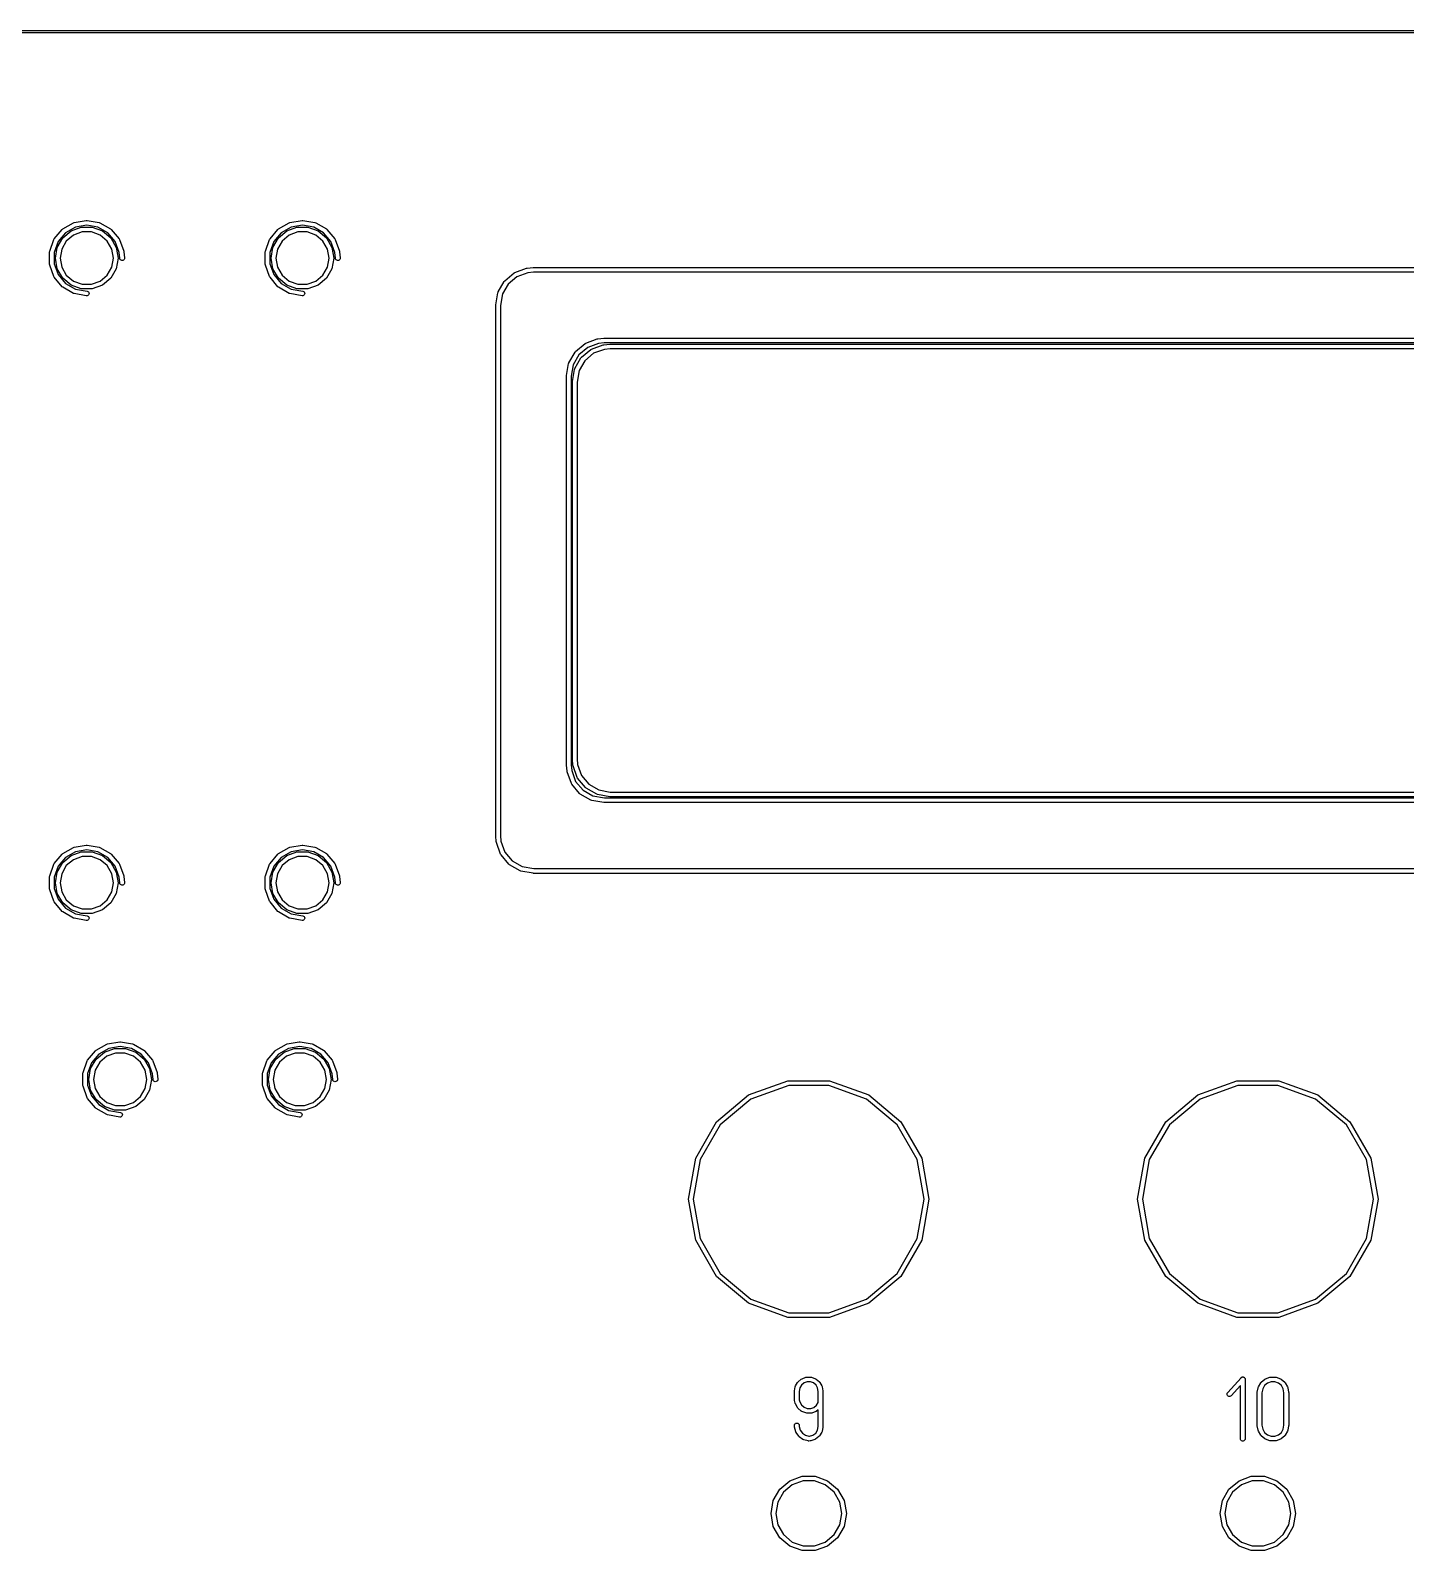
# Model space of a CAD drawing. Extents: x 10 to 493, y -203 to -71.
# Drawn here: x 269.2 to 327.6, y -135.6 to -71.1 of the extents above; entities that cross this region are included whole.
import ezdxf

# ---------------------------------------------------------------- set-up
doc = ezdxf.new("R2010")
doc.units = 0
doc.header["$MEASUREMENT"] = 0
doc.layers.add('BLACK', color=7, linetype='CONTINUOUS')

msp = doc.modelspace()

# ---------------------------------------------------------------- linework, layer by layer
at = {"layer": 'Black'}
for p, q in [((251.46, -71.07), (492.76, -71.07)), ((464.135, -71.17), (251.46, -71.17)), ((270.621, -79.4943), (271.072, -79.2339)), ((271.072, -79.2339), (271.105, -79.222)), ((271.072, -79.2339), (271.072, -79.2339)), ((271.105, -79.222), (271.618, -79.1315)), ((271.618, -79.1315), (271.652, -79.1315)), ((271.652, -79.1315), (272.165, -79.222)), ((272.165, -79.222), (272.198, -79.2339)), ((272.198, -79.2339), (272.649, -79.4943)), ((279.771, -79.4943), (280.222, -79.2339)), ((280.222, -79.2339), (280.255, -79.222)), ((280.222, -79.2339), (280.222, -79.2339)), ((280.255, -79.222), (280.768, -79.1315)), ((280.768, -79.1315), (280.802, -79.1315)), ((280.802, -79.1315), (281.315, -79.222)), ((281.315, -79.222), (281.348, -79.2339)), ((281.348, -79.2339), (281.799, -79.4943)), ((270.064, -80.4353), (270.242, -79.9458)), ((270.242, -79.9458), (270.259, -79.9157)), ((270.259, -79.9157), (270.594, -79.5167)), ((270.386, -80.2755), (270.617, -79.8757)), ((270.736, -79.6587), (270.424, -80.0308)), ((270.594, -79.5167), (270.621, -79.4943)), ((270.617, -79.8757), (270.971, -79.5791)), ((271.157, -79.4159), (270.736, -79.6587)), ((271.07, -79.7523), (270.77, -80.0043)), ((270.971, -79.5791), (271.404, -79.4212)), ((271.439, -79.6182), (271.07, -79.7523)), ((271.635, -79.3315), (271.157, -79.4159)), ((271.404, -79.4212), (271.866, -79.4212)), ((271.831, -79.6182), (271.439, -79.6182)), ((272.113, -79.4159), (271.635, -79.3315)), ((272.2, -79.7523), (271.831, -79.6182)), ((271.866, -79.4212), (272.299, -79.5791)), ((272.534, -79.6587), (272.113, -79.4159)), ((272.5, -80.0043), (272.2, -79.7523)), ((272.299, -79.5791), (272.653, -79.8757)), ((272.846, -80.0308), (272.534, -79.6587)), ((272.649, -79.4943), (272.676, -79.5167)), ((272.653, -79.8757), (272.884, -80.2755)), ((272.676, -79.5167), (273.011, -79.9157)), ((273.011, -79.9157), (273.028, -79.9458)), ((273.028, -79.9458), (273.206, -80.4353)), ((279.214, -80.4353), (279.392, -79.9458)), ((279.392, -79.9458), (279.409, -79.9157)), ((279.409, -79.9157), (279.744, -79.5167)), ((279.536, -80.2755), (279.767, -79.8757)), ((279.886, -79.6587), (279.574, -80.0308)), ((279.744, -79.5167), (279.771, -79.4943)), ((279.767, -79.8757), (280.12, -79.5791)), ((280.307, -79.4159), (279.886, -79.6587)), ((280.221, -79.7523), (279.92, -80.0043)), ((280.12, -79.5791), (280.554, -79.4212)), ((280.589, -79.6182), (280.221, -79.7523)), ((280.785, -79.3315), (280.307, -79.4159)), ((280.554, -79.4212), (281.016, -79.4212)), ((280.981, -79.6182), (280.589, -79.6182)), ((281.263, -79.4159), (280.785, -79.3315)), ((281.349, -79.7523), (280.981, -79.6182)), ((281.016, -79.4212), (281.45, -79.5791)), ((281.684, -79.6587), (281.263, -79.4159)), ((281.65, -80.0043), (281.349, -79.7523)), ((281.45, -79.5791), (281.803, -79.8757)), ((281.996, -80.0308), (281.684, -79.6587)), ((281.799, -79.4943), (281.826, -79.5167)), ((281.803, -79.8757), (282.034, -80.2755)), ((281.826, -79.5167), (282.161, -79.9157)), ((282.161, -79.9157), (282.178, -79.9458)), ((282.178, -79.9458), (282.356, -80.4353)), ((270.058, -80.4695), (270.064, -80.4353)), ((270.058, -80.9905), (270.058, -80.4695)), ((270.424, -80.0308), (270.258, -80.4872)), ((270.258, -80.4872), (270.258, -80.9728)), ((270.306, -80.73), (270.386, -80.2755)), ((270.574, -80.3439), (270.506, -80.73)), ((270.77, -80.0043), (270.574, -80.3439)), ((272.696, -80.3439), (272.5, -80.0043)), ((272.764, -80.73), (272.696, -80.3439)), ((273.014, -80.4914), (272.846, -80.0308)), ((272.884, -80.2755), (272.964, -80.73)), ((273.035, -80.7387), (273.014, -80.4914)), ((273.206, -80.4353), (273.208, -80.4482)), ((273.208, -80.4482), (273.212, -80.4608)), ((273.212, -80.4608), (273.235, -80.7213)), ((279.208, -80.4695), (279.214, -80.4353)), ((279.208, -80.9905), (279.208, -80.4695)), ((279.574, -80.0308), (279.408, -80.4872)), ((279.408, -80.4872), (279.408, -80.9728)), ((279.456, -80.73), (279.536, -80.2755)), ((279.724, -80.3439), (279.656, -80.73)), ((279.92, -80.0043), (279.724, -80.3439)), ((281.846, -80.3439), (281.65, -80.0043)), ((281.914, -80.73), (281.846, -80.3439)), ((282.164, -80.4914), (281.996, -80.0308)), ((282.034, -80.2755), (282.114, -80.73)), ((282.185, -80.7387), (282.164, -80.4914)), ((282.356, -80.4353), (282.358, -80.4482)), ((282.358, -80.4482), (282.362, -80.4608)), ((282.362, -80.4608), (282.385, -80.7213)), ((270.064, -81.0247), (270.058, -80.9905)), ((270.242, -81.5142), (270.064, -81.0247)), ((270.258, -80.9728), (270.424, -81.4292)), ((270.386, -81.1845), (270.306, -80.73)), ((270.617, -81.5843), (270.386, -81.1845)), ((270.506, -80.73), (270.574, -81.1161)), ((270.574, -81.1161), (270.77, -81.4557)), ((272.5, -81.4557), (272.696, -81.1161)), ((272.884, -81.1845), (272.653, -81.5843)), ((272.696, -81.1161), (272.764, -80.73)), ((272.964, -80.73), (272.884, -81.1845)), ((273.044, -80.7723), (273.035, -80.7387)), ((273.064, -80.8007), (273.044, -80.7723)), ((273.093, -80.8206), (273.064, -80.8007)), ((273.126, -80.8296), (273.093, -80.8206)), ((273.161, -80.8266), (273.126, -80.8296)), ((273.192, -80.8119), (273.161, -80.8266)), ((273.217, -80.7874), (273.192, -80.8119)), ((273.232, -80.7559), (273.217, -80.7874)), ((273.235, -80.7213), (273.232, -80.7559)), ((279.214, -81.0247), (279.208, -80.9905)), ((279.392, -81.5142), (279.214, -81.0247)), ((279.408, -80.9728), (279.574, -81.4292)), ((279.536, -81.1845), (279.456, -80.73)), ((279.767, -81.5843), (279.536, -81.1845)), ((279.656, -80.73), (279.724, -81.1161)), ((279.724, -81.1161), (279.92, -81.4557)), ((281.65, -81.4557), (281.846, -81.1161)), ((282.034, -81.1845), (281.803, -81.5843)), ((281.846, -81.1161), (281.914, -80.73)), ((282.114, -80.73), (282.034, -81.1845)), ((282.194, -80.7723), (282.185, -80.7387)), ((282.214, -80.8007), (282.194, -80.7723)), ((282.243, -80.8206), (282.214, -80.8007)), ((282.276, -80.8296), (282.243, -80.8206)), ((282.311, -80.8266), (282.276, -80.8296)), ((282.342, -80.8119), (282.311, -80.8266)), ((282.367, -80.7874), (282.342, -80.8119)), ((282.382, -80.7559), (282.367, -80.7874)), ((282.385, -80.7213), (282.382, -80.7559)), ((289.8, -81.337), (290.289, -81.1588)), ((290.289, -81.1588), (290.302, -81.1565)), ((290.302, -81.1565), (290.315, -81.1532)), ((290.315, -81.1532), (290.575, -81.1304)), ((290.575, -81.1304), (290.58, -81.1308)), ((290.58, -81.1308), (290.584, -81.13)), ((290.584, -81.13), (370.784, -81.13)), ((270.259, -81.5443), (270.242, -81.5142)), ((270.594, -81.9433), (270.259, -81.5443)), ((270.424, -81.4292), (270.736, -81.8013)), ((270.971, -81.8809), (270.617, -81.5843)), ((270.736, -81.8013), (271.157, -82.0441)), ((270.77, -81.4557), (271.07, -81.7077)), ((271.404, -82.0388), (270.971, -81.8809)), ((271.07, -81.7077), (271.439, -81.8418)), ((271.439, -81.8418), (271.831, -81.8418)), ((271.831, -81.8418), (272.2, -81.7077)), ((272.299, -81.8809), (271.866, -82.0388)), ((272.2, -81.7077), (272.5, -81.4557)), ((272.653, -81.5843), (272.299, -81.8809)), ((279.409, -81.5443), (279.392, -81.5142)), ((279.744, -81.9433), (279.409, -81.5443)), ((279.574, -81.4292), (279.886, -81.8013)), ((280.12, -81.8809), (279.767, -81.5843)), ((279.886, -81.8013), (280.307, -82.0441)), ((279.92, -81.4557), (280.221, -81.7077)), ((280.554, -82.0388), (280.12, -81.8809)), ((280.221, -81.7077), (280.589, -81.8418)), ((280.589, -81.8418), (280.981, -81.8418)), ((280.981, -81.8418), (281.349, -81.7077)), ((281.45, -81.8809), (281.016, -82.0388)), ((281.349, -81.7077), (281.65, -81.4557)), ((281.803, -81.5843), (281.45, -81.8809)), ((289.088, -82.167), (289.348, -81.7158)), ((289.513, -81.8311), (289.27, -82.2517)), ((289.348, -81.7158), (289.371, -81.6892)), ((289.371, -81.6892), (289.77, -81.3544)), ((289.885, -81.5189), (289.513, -81.8311)), ((289.77, -81.3544), (289.8, -81.337)), ((290.345, -81.3513), (289.885, -81.5189)), ((290.588, -81.33), (290.345, -81.3513)), ((370.784, -81.33), (290.588, -81.33)), ((270.621, -81.9657), (270.594, -81.9433)), ((271.072, -82.2261), (270.621, -81.9657)), ((271.105, -82.238), (271.072, -82.2261)), ((271.618, -82.3285), (271.105, -82.238)), ((271.157, -82.0441), (271.652, -82.1315)), ((271.866, -82.0388), (271.404, -82.0388)), ((271.652, -82.3285), (271.618, -82.3285)), ((271.652, -82.1315), (271.685, -82.1434)), ((271.685, -82.3166), (271.652, -82.3285)), ((271.685, -82.1434), (271.712, -82.1657)), ((271.712, -82.2943), (271.685, -82.3166)), ((271.712, -82.1657), (271.729, -82.1958)), ((271.729, -82.2642), (271.712, -82.2943)), ((271.729, -82.1958), (271.735, -82.23)), ((271.735, -82.23), (271.729, -82.2642)), ((279.771, -81.9657), (279.744, -81.9433)), ((280.222, -82.2261), (279.771, -81.9657)), ((280.255, -82.238), (280.222, -82.2261)), ((280.768, -82.3285), (280.255, -82.238)), ((280.307, -82.0441), (280.802, -82.1315)), ((281.016, -82.0388), (280.554, -82.0388)), ((280.802, -82.3285), (280.768, -82.3285)), ((280.802, -82.1315), (280.835, -82.1434)), ((280.835, -82.3166), (280.802, -82.3285)), ((280.835, -82.1434), (280.862, -82.1657)), ((280.862, -82.2943), (280.835, -82.3166)), ((280.862, -82.1657), (280.879, -82.1958)), ((280.879, -82.2642), (280.862, -82.2943)), ((280.879, -82.1958), (280.885, -82.23)), ((280.885, -82.23), (280.879, -82.2642)), ((288.986, -82.7126), (289.076, -82.1996)), ((289.076, -82.1996), (289.085, -82.1737)), ((289.085, -82.1737), (289.088, -82.167)), ((289.27, -82.2517), (289.184, -82.7387)), ((288.984, -82.73), (288.986, -82.7214)), ((288.984, -105.23), (288.984, -82.73)), ((288.986, -82.7214), (288.986, -82.7126)), ((289.184, -82.7387), (289.184, -105.226)), ((292.371, -84.6892), (292.77, -84.3544)), ((292.77, -84.3544), (292.8, -84.337)), ((292.8, -84.337), (293.289, -84.1588)), ((293.345, -84.3513), (292.885, -84.5189)), ((293.05, -84.587), (293.539, -84.4088)), ((293.289, -84.1588), (293.302, -84.1565)), ((293.302, -84.1565), (293.315, -84.1532)), ((293.315, -84.1532), (293.575, -84.1304)), ((293.588, -84.33), (293.345, -84.3513)), ((293.539, -84.4088), (293.552, -84.4065)), ((293.552, -84.4065), (293.565, -84.4032)), ((293.565, -84.4032), (293.825, -84.3804)), ((293.575, -84.1304), (293.58, -84.1308)), ((293.58, -84.1308), (293.584, -84.13)), ((293.584, -84.13), (447.984, -84.13)), ((447.975, -84.33), (293.588, -84.33)), ((293.825, -84.3804), (293.83, -84.3808)), ((293.83, -84.3808), (293.834, -84.38)), ((293.834, -84.38), (370.784, -84.38)), ((292.088, -85.167), (292.348, -84.7158)), ((292.513, -84.8311), (292.27, -85.2517)), ((292.338, -85.417), (292.598, -84.9658)), ((292.348, -84.7158), (292.371, -84.6892)), ((292.885, -84.5189), (292.513, -84.8311)), ((292.763, -85.0811), (292.52, -85.5017)), ((292.598, -84.9658), (292.621, -84.9392)), ((292.621, -84.9392), (293.02, -84.6044)), ((293.135, -84.7689), (292.763, -85.0811)), ((293.02, -84.6044), (293.05, -84.587)), ((293.595, -84.6013), (293.135, -84.7689)), ((293.838, -84.58), (293.595, -84.6013)), ((370.784, -84.58), (293.838, -84.58)), ((291.984, -85.73), (291.986, -85.7214)), ((291.984, -102.23), (291.984, -85.73)), ((291.986, -85.7126), (292.076, -85.1996)), ((291.986, -85.7214), (291.986, -85.7126)), ((292.076, -85.1996), (292.078, -85.1938)), ((292.078, -85.1938), (292.088, -85.167)), ((292.27, -85.2517), (292.184, -85.7387)), ((292.184, -85.7387), (292.184, -102.226)), ((292.236, -85.9626), (292.326, -85.4496)), ((292.326, -85.4496), (292.334, -85.4273)), ((292.334, -85.4273), (292.338, -85.417)), ((292.52, -85.5017), (292.434, -85.9887)), ((292.234, -85.98), (292.236, -85.9714)), ((292.234, -101.98), (292.234, -85.98)), ((292.236, -85.9714), (292.236, -85.9626)), ((292.434, -85.9887), (292.434, -101.976)), ((291.985, -102.234), (291.984, -102.23)), ((291.984, -102.239), (291.985, -102.234)), ((292.007, -102.499), (291.984, -102.239)), ((292.011, -102.512), (292.007, -102.499)), ((292.013, -102.525), (292.011, -102.512)), ((292.191, -103.014), (292.013, -102.525)), ((292.184, -102.226), (292.205, -102.469)), ((292.205, -102.469), (292.373, -102.929)), ((292.235, -101.984), (292.234, -101.98)), ((292.234, -101.989), (292.235, -101.984)), ((292.257, -102.249), (292.234, -101.989)), ((292.261, -102.262), (292.257, -102.249)), ((292.263, -102.275), (292.261, -102.262)), ((292.441, -102.764), (292.263, -102.275)), ((292.434, -101.976), (292.455, -102.219)), ((292.455, -102.219), (292.623, -102.679)), ((292.208, -103.044), (292.191, -103.014)), ((292.543, -103.443), (292.208, -103.044)), ((292.373, -102.929), (292.685, -103.301)), ((292.458, -102.794), (292.441, -102.764)), ((292.793, -103.193), (292.458, -102.794)), ((292.623, -102.679), (292.935, -103.051)), ((292.935, -103.051), (293.356, -103.294)), ((292.57, -103.466), (292.543, -103.443)), ((293.021, -103.726), (292.57, -103.466)), ((292.685, -103.301), (293.106, -103.544)), ((292.82, -103.216), (292.793, -103.193)), ((293.271, -103.476), (292.82, -103.216)), ((293.054, -103.738), (293.021, -103.726)), ((293.567, -103.828), (293.054, -103.738)), ((293.106, -103.544), (293.593, -103.63)), ((293.304, -103.488), (293.271, -103.476)), ((293.817, -103.578), (293.304, -103.488)), ((293.356, -103.294), (293.843, -103.38)), ((293.575, -103.828), (293.567, -103.828)), ((293.584, -103.83), (293.575, -103.828)), ((447.984, -103.83), (293.584, -103.83)), ((293.593, -103.63), (447.98, -103.63)), ((293.825, -103.578), (293.817, -103.578)), ((293.834, -103.58), (293.825, -103.578)), ((447.734, -103.58), (293.834, -103.58)), ((293.843, -103.38), (447.73, -103.38)), ((270.621, -105.994), (271.072, -105.734)), ((271.072, -105.734), (271.105, -105.722)), ((271.072, -105.734), (271.072, -105.734)), ((271.105, -105.722), (271.618, -105.632)), ((271.618, -105.632), (271.652, -105.632)), ((271.652, -105.632), (272.165, -105.722)), ((272.165, -105.722), (272.198, -105.734)), ((272.198, -105.734), (272.649, -105.994)), ((279.771, -105.994), (280.222, -105.734)), ((280.222, -105.734), (280.255, -105.722)), ((280.222, -105.734), (280.222, -105.734)), ((280.255, -105.722), (280.768, -105.632)), ((280.768, -105.632), (280.802, -105.632)), ((280.802, -105.632), (281.315, -105.722)), ((281.315, -105.722), (281.348, -105.734)), ((281.348, -105.734), (281.799, -105.994)), ((288.985, -105.234), (288.984, -105.23)), ((288.984, -105.239), (288.985, -105.234)), ((289.007, -105.499), (288.984, -105.239)), ((289.011, -105.512), (289.007, -105.499)), ((289.013, -105.525), (289.011, -105.512)), ((289.191, -106.014), (289.013, -105.525)), ((289.184, -105.226), (289.205, -105.469)), ((289.205, -105.469), (289.373, -105.929)), ((270.259, -106.416), (270.594, -106.017)), ((270.386, -106.775), (270.617, -106.376)), ((270.736, -106.159), (270.424, -106.531)), ((270.594, -106.017), (270.597, -106.014)), ((270.597, -106.014), (270.621, -105.994)), ((270.617, -106.376), (270.971, -106.079)), ((271.157, -105.916), (270.736, -106.159)), ((271.07, -106.252), (270.77, -106.504)), ((270.971, -106.079), (271.404, -105.921)), ((271.439, -106.118), (271.07, -106.252)), ((271.635, -105.832), (271.157, -105.916)), ((271.404, -105.921), (271.866, -105.921)), ((271.831, -106.118), (271.439, -106.118)), ((272.113, -105.916), (271.635, -105.832)), ((272.2, -106.252), (271.831, -106.118)), ((271.866, -105.921), (272.299, -106.079)), ((272.534, -106.159), (272.113, -105.916)), ((272.5, -106.504), (272.2, -106.252)), ((272.299, -106.079), (272.653, -106.376)), ((272.846, -106.531), (272.534, -106.159)), ((272.649, -105.994), (272.673, -106.014)), ((272.653, -106.376), (272.884, -106.775)), ((272.673, -106.014), (272.676, -106.017)), ((272.676, -106.017), (273.011, -106.416)), ((279.409, -106.416), (279.744, -106.017)), ((279.536, -106.775), (279.767, -106.376)), ((279.886, -106.159), (279.574, -106.531)), ((279.744, -106.017), (279.747, -106.014)), ((279.747, -106.014), (279.771, -105.994)), ((279.767, -106.376), (280.12, -106.079)), ((280.307, -105.916), (279.886, -106.159)), ((280.221, -106.252), (279.92, -106.504)), ((280.12, -106.079), (280.554, -105.921)), ((280.589, -106.118), (280.221, -106.252)), ((280.785, -105.832), (280.307, -105.916)), ((280.554, -105.921), (281.016, -105.921)), ((280.981, -106.118), (280.589, -106.118)), ((281.263, -105.916), (280.785, -105.832)), ((281.349, -106.252), (280.981, -106.118)), ((281.016, -105.921), (281.45, -106.079)), ((281.684, -106.159), (281.263, -105.916)), ((281.65, -106.504), (281.349, -106.252)), ((281.45, -106.079), (281.803, -106.376)), ((281.996, -106.531), (281.684, -106.159)), ((281.799, -105.994), (281.823, -106.014)), ((281.803, -106.376), (282.034, -106.775)), ((281.823, -106.014), (281.826, -106.017)), ((281.826, -106.017), (282.161, -106.416)), ((289.208, -106.044), (289.191, -106.014)), ((289.543, -106.443), (289.208, -106.044)), ((289.373, -105.929), (289.685, -106.301)), ((289.685, -106.301), (290.106, -106.544)), ((270.058, -106.97), (270.064, -106.935)), ((270.058, -107.49), (270.058, -106.97)), ((270.064, -106.935), (270.242, -106.446)), ((270.242, -106.446), (270.259, -106.416)), ((270.424, -106.531), (270.258, -106.987)), ((270.258, -106.987), (270.258, -107.473)), ((270.306, -107.23), (270.386, -106.775)), ((270.574, -106.844), (270.506, -107.23)), ((270.77, -106.504), (270.574, -106.844)), ((272.696, -106.844), (272.5, -106.504)), ((272.764, -107.23), (272.696, -106.844)), ((273.014, -106.991), (272.846, -106.531)), ((272.884, -106.775), (272.964, -107.23)), ((273.011, -106.416), (273.028, -106.446)), ((273.035, -107.239), (273.014, -106.991)), ((273.028, -106.446), (273.206, -106.935)), ((273.206, -106.935), (273.208, -106.948)), ((273.208, -106.948), (273.212, -106.961)), ((273.212, -106.961), (273.235, -107.221)), ((279.208, -106.97), (279.214, -106.935)), ((279.208, -107.49), (279.208, -106.97)), ((279.214, -106.935), (279.392, -106.446)), ((279.392, -106.446), (279.409, -106.416)), ((279.574, -106.531), (279.408, -106.987)), ((279.408, -106.987), (279.408, -107.473)), ((279.456, -107.23), (279.536, -106.775)), ((279.724, -106.844), (279.656, -107.23)), ((279.92, -106.504), (279.724, -106.844)), ((281.846, -106.844), (281.65, -106.504)), ((281.914, -107.23), (281.846, -106.844)), ((282.164, -106.991), (281.996, -106.531)), ((282.034, -106.775), (282.114, -107.23)), ((282.161, -106.416), (282.178, -106.446)), ((282.185, -107.239), (282.164, -106.991)), ((282.178, -106.446), (282.356, -106.935)), ((282.356, -106.935), (282.358, -106.948)), ((282.358, -106.948), (282.362, -106.961)), ((282.362, -106.961), (282.385, -107.221)), ((289.57, -106.466), (289.543, -106.443)), ((290.021, -106.726), (289.57, -106.466)), ((290.054, -106.738), (290.021, -106.726)), ((290.567, -106.828), (290.054, -106.738)), ((290.106, -106.544), (290.593, -106.63)), ((290.575, -106.828), (290.567, -106.828)), ((290.584, -106.83), (290.575, -106.828)), ((450.984, -106.83), (290.584, -106.83)), ((290.593, -106.63), (450.98, -106.63)), ((270.064, -107.525), (270.058, -107.49)), ((270.242, -108.014), (270.064, -107.525)), ((270.258, -107.473), (270.424, -107.929)), ((270.386, -107.685), (270.306, -107.23)), ((270.617, -108.084), (270.386, -107.685)), ((270.506, -107.23), (270.574, -107.616)), ((270.574, -107.616), (270.77, -107.956)), ((272.5, -107.956), (272.696, -107.616)), ((272.884, -107.685), (272.653, -108.084)), ((272.696, -107.616), (272.764, -107.23)), ((272.964, -107.23), (272.884, -107.685)), ((273.044, -107.272), (273.035, -107.239)), ((273.064, -107.301), (273.044, -107.272)), ((273.093, -107.321), (273.064, -107.301)), ((273.126, -107.33), (273.093, -107.321)), ((273.161, -107.327), (273.126, -107.33)), ((273.192, -107.312), (273.161, -107.327)), ((273.217, -107.287), (273.192, -107.312)), ((273.232, -107.256), (273.217, -107.287)), ((273.235, -107.221), (273.232, -107.256)), ((279.214, -107.525), (279.208, -107.49)), ((279.392, -108.014), (279.214, -107.525)), ((279.408, -107.473), (279.574, -107.929)), ((279.536, -107.685), (279.456, -107.23)), ((279.767, -108.084), (279.536, -107.685)), ((279.656, -107.23), (279.724, -107.616)), ((279.724, -107.616), (279.92, -107.956)), ((281.65, -107.956), (281.846, -107.616)), ((282.034, -107.685), (281.803, -108.084)), ((281.846, -107.616), (281.914, -107.23)), ((282.114, -107.23), (282.034, -107.685)), ((282.194, -107.272), (282.185, -107.239)), ((282.214, -107.301), (282.194, -107.272)), ((282.243, -107.321), (282.214, -107.301)), ((282.276, -107.33), (282.243, -107.321)), ((282.311, -107.327), (282.276, -107.33)), ((282.342, -107.312), (282.311, -107.327)), ((282.367, -107.287), (282.342, -107.312)), ((282.382, -107.256), (282.367, -107.287)), ((282.385, -107.221), (282.382, -107.256)), ((270.259, -108.044), (270.242, -108.014)), ((270.594, -108.443), (270.259, -108.044)), ((270.424, -107.929), (270.736, -108.301)), ((270.971, -108.381), (270.617, -108.084)), ((270.736, -108.301), (271.157, -108.544)), ((270.77, -107.956), (271.07, -108.208)), ((271.07, -108.208), (271.439, -108.342)), ((271.439, -108.342), (271.831, -108.342)), ((271.831, -108.342), (272.2, -108.208)), ((272.2, -108.208), (272.5, -107.956)), ((272.653, -108.084), (272.299, -108.381)), ((279.409, -108.044), (279.392, -108.014)), ((279.744, -108.443), (279.409, -108.044)), ((279.574, -107.929), (279.886, -108.301)), ((280.12, -108.381), (279.767, -108.084)), ((279.886, -108.301), (280.307, -108.544)), ((279.92, -107.956), (280.221, -108.208)), ((280.221, -108.208), (280.589, -108.342)), ((280.589, -108.342), (280.981, -108.342)), ((280.981, -108.342), (281.349, -108.208)), ((281.349, -108.208), (281.65, -107.956)), ((281.803, -108.084), (281.45, -108.381)), ((270.621, -108.466), (270.594, -108.443)), ((271.072, -108.726), (270.621, -108.466)), ((271.404, -108.539), (270.971, -108.381)), ((271.105, -108.738), (271.072, -108.726)), ((271.618, -108.828), (271.105, -108.738)), ((271.157, -108.544), (271.652, -108.632)), ((271.866, -108.539), (271.404, -108.539)), ((271.652, -108.828), (271.618, -108.828)), ((271.652, -108.632), (271.685, -108.643)), ((271.685, -108.817), (271.652, -108.828)), ((271.685, -108.643), (271.712, -108.666)), ((271.712, -108.794), (271.685, -108.817)), ((271.712, -108.666), (271.729, -108.696)), ((271.729, -108.764), (271.712, -108.794)), ((271.729, -108.696), (271.735, -108.73)), ((271.735, -108.73), (271.729, -108.764)), ((272.299, -108.381), (271.866, -108.539)), ((279.771, -108.466), (279.744, -108.443)), ((280.222, -108.726), (279.771, -108.466)), ((280.554, -108.539), (280.12, -108.381)), ((280.255, -108.738), (280.222, -108.726)), ((280.768, -108.828), (280.255, -108.738)), ((280.307, -108.544), (280.802, -108.632)), ((281.016, -108.539), (280.554, -108.539)), ((280.802, -108.828), (280.768, -108.828)), ((280.802, -108.632), (280.835, -108.643)), ((280.835, -108.817), (280.802, -108.828)), ((280.835, -108.643), (280.862, -108.666)), ((280.862, -108.794), (280.835, -108.817)), ((280.862, -108.666), (280.879, -108.696)), ((280.879, -108.764), (280.862, -108.794)), ((280.879, -108.696), (280.885, -108.73)), ((280.885, -108.73), (280.879, -108.764)), ((281.45, -108.381), (281.016, -108.539)), ((272.036, -114.334), (272.487, -114.074)), ((272.487, -114.074), (272.52, -114.062)), ((272.487, -114.074), (272.487, -114.074)), ((272.52, -114.062), (273.033, -113.972)), ((273.033, -113.972), (273.067, -113.972)), ((273.067, -113.972), (273.58, -114.062)), ((273.58, -114.062), (273.613, -114.074)), ((273.613, -114.074), (274.064, -114.334)), ((279.656, -114.334), (280.107, -114.074)), ((280.107, -114.074), (280.14, -114.062)), ((280.107, -114.074), (280.107, -114.074)), ((280.14, -114.062), (280.653, -113.972)), ((280.653, -113.972), (280.687, -113.972)), ((280.687, -113.972), (281.2, -114.062)), ((281.2, -114.062), (281.233, -114.074)), ((281.233, -114.074), (281.684, -114.334)), ((271.479, -115.275), (271.657, -114.786)), ((271.657, -114.786), (271.674, -114.756)), ((271.674, -114.756), (272.009, -114.357)), ((271.801, -115.115), (272.032, -114.716)), ((272.151, -114.499), (271.839, -114.871)), ((272.009, -114.357), (272.02, -114.348)), ((272.02, -114.348), (272.036, -114.334)), ((272.032, -114.716), (272.385, -114.419)), ((272.572, -114.256), (272.151, -114.499)), ((272.486, -114.592), (272.185, -114.844)), ((272.385, -114.419), (272.819, -114.261)), ((272.854, -114.458), (272.486, -114.592)), ((273.05, -114.172), (272.572, -114.256)), ((272.819, -114.261), (273.281, -114.261)), ((273.246, -114.458), (272.854, -114.458)), ((273.528, -114.256), (273.05, -114.172)), ((273.614, -114.592), (273.246, -114.458)), ((273.281, -114.261), (273.714, -114.419)), ((273.949, -114.499), (273.528, -114.256)), ((273.915, -114.844), (273.614, -114.592)), ((273.714, -114.419), (274.068, -114.716)), ((274.261, -114.871), (273.949, -114.499)), ((274.064, -114.334), (274.08, -114.348)), ((274.068, -114.716), (274.299, -115.115)), ((274.08, -114.348), (274.091, -114.357)), ((274.091, -114.357), (274.426, -114.756)), ((274.426, -114.756), (274.443, -114.786)), ((274.443, -114.786), (274.621, -115.275)), ((279.099, -115.275), (279.277, -114.786)), ((279.277, -114.786), (279.294, -114.756)), ((279.294, -114.756), (279.629, -114.357)), ((279.421, -115.115), (279.652, -114.716)), ((279.771, -114.499), (279.459, -114.871)), ((279.629, -114.357), (279.64, -114.348)), ((279.64, -114.348), (279.656, -114.334)), ((279.652, -114.716), (280.005, -114.419)), ((280.192, -114.256), (279.771, -114.499)), ((280.106, -114.592), (279.805, -114.844)), ((280.005, -114.419), (280.439, -114.261)), ((280.474, -114.458), (280.106, -114.592)), ((280.67, -114.172), (280.192, -114.256)), ((280.439, -114.261), (280.901, -114.261)), ((280.866, -114.458), (280.474, -114.458)), ((281.148, -114.256), (280.67, -114.172)), ((281.234, -114.592), (280.866, -114.458)), ((280.901, -114.261), (281.334, -114.419)), ((281.569, -114.499), (281.148, -114.256)), ((281.535, -114.844), (281.234, -114.592)), ((281.334, -114.419), (281.688, -114.716)), ((281.881, -114.871), (281.569, -114.499)), ((281.684, -114.334), (281.7, -114.348)), ((281.688, -114.716), (281.919, -115.115)), ((281.7, -114.348), (281.711, -114.357)), ((281.711, -114.357), (282.046, -114.756)), ((282.046, -114.756), (282.063, -114.786)), ((282.063, -114.786), (282.241, -115.275)), ((271.473, -115.31), (271.479, -115.275)), ((271.473, -115.83), (271.473, -115.31)), ((271.839, -114.871), (271.673, -115.327)), ((271.673, -115.327), (271.673, -115.813)), ((271.721, -115.57), (271.801, -115.115)), ((271.989, -115.184), (271.921, -115.57)), ((272.185, -114.844), (271.989, -115.184)), ((274.111, -115.184), (273.915, -114.844)), ((274.179, -115.57), (274.111, -115.184)), ((274.429, -115.331), (274.261, -114.871)), ((274.299, -115.115), (274.379, -115.57)), ((274.45, -115.579), (274.429, -115.331)), ((274.621, -115.275), (274.623, -115.288)), ((274.623, -115.288), (274.627, -115.301)), ((274.627, -115.301), (274.65, -115.561)), ((279.093, -115.31), (279.099, -115.275)), ((279.093, -115.83), (279.093, -115.31)), ((279.459, -114.871), (279.293, -115.327)), ((279.293, -115.327), (279.293, -115.813)), ((279.341, -115.57), (279.421, -115.115)), ((279.609, -115.184), (279.541, -115.57)), ((279.805, -114.844), (279.609, -115.184)), ((281.731, -115.184), (281.535, -114.844)), ((281.799, -115.57), (281.731, -115.184)), ((282.049, -115.331), (281.881, -114.871)), ((281.919, -115.115), (281.999, -115.57)), ((282.07, -115.579), (282.049, -115.331)), ((282.241, -115.275), (282.243, -115.288)), ((282.243, -115.288), (282.247, -115.301)), ((282.247, -115.301), (282.27, -115.561)), ((271.479, -115.865), (271.473, -115.83)), ((271.657, -116.354), (271.479, -115.865)), ((271.673, -115.813), (271.839, -116.269)), ((271.801, -116.025), (271.721, -115.57)), ((272.032, -116.424), (271.801, -116.025)), ((271.921, -115.57), (271.989, -115.956)), ((271.989, -115.956), (272.185, -116.296)), ((273.915, -116.296), (274.111, -115.956)), ((274.299, -116.025), (274.068, -116.424)), ((274.111, -115.956), (274.179, -115.57)), ((274.379, -115.57), (274.299, -116.025)), ((274.459, -115.612), (274.45, -115.579)), ((274.479, -115.641), (274.459, -115.612)), ((274.508, -115.661), (274.479, -115.641)), ((274.541, -115.67), (274.508, -115.661)), ((274.576, -115.667), (274.541, -115.67)), ((274.607, -115.652), (274.576, -115.667)), ((274.632, -115.627), (274.607, -115.652)), ((274.647, -115.596), (274.632, -115.627)), ((274.65, -115.561), (274.647, -115.596)), ((279.099, -115.865), (279.093, -115.83)), ((279.277, -116.354), (279.099, -115.865)), ((279.293, -115.813), (279.459, -116.269)), ((279.421, -116.025), (279.341, -115.57)), ((279.652, -116.424), (279.421, -116.025)), ((279.541, -115.57), (279.609, -115.956)), ((279.609, -115.956), (279.805, -116.296)), ((281.535, -116.296), (281.731, -115.956)), ((281.919, -116.025), (281.688, -116.424)), ((281.731, -115.956), (281.799, -115.57)), ((281.999, -115.57), (281.919, -116.025)), ((282.079, -115.612), (282.07, -115.579)), ((282.099, -115.641), (282.079, -115.612)), ((282.128, -115.661), (282.099, -115.641)), ((282.161, -115.67), (282.128, -115.661)), ((282.196, -115.667), (282.161, -115.67)), ((282.227, -115.652), (282.196, -115.667)), ((282.252, -115.627), (282.227, -115.652)), ((282.267, -115.596), (282.252, -115.627)), ((282.27, -115.561), (282.267, -115.596)), ((299.71, -116.233), (301.374, -115.627)), ((301.409, -115.824), (299.81, -116.406)), ((301.374, -115.627), (303.146, -115.627)), ((303.111, -115.824), (301.409, -115.824)), ((304.71, -116.406), (303.111, -115.824)), ((303.146, -115.627), (304.81, -116.233)), ((318.76, -116.233), (320.424, -115.627)), ((320.459, -115.824), (318.86, -116.406)), ((320.424, -115.627), (322.196, -115.627)), ((322.161, -115.824), (320.459, -115.824)), ((323.76, -116.406), (322.161, -115.824)), ((322.196, -115.627), (323.86, -116.233)), ((271.674, -116.384), (271.657, -116.354)), ((272.009, -116.783), (271.674, -116.384)), ((271.839, -116.269), (272.151, -116.641)), ((272.385, -116.721), (272.032, -116.424)), ((272.151, -116.641), (272.572, -116.884)), ((272.185, -116.296), (272.486, -116.548)), ((272.819, -116.879), (272.385, -116.721)), ((272.486, -116.548), (272.854, -116.682)), ((272.854, -116.682), (273.246, -116.682)), ((273.246, -116.682), (273.614, -116.548)), ((273.714, -116.721), (273.281, -116.879)), ((273.614, -116.548), (273.915, -116.296)), ((274.068, -116.424), (273.714, -116.721)), ((279.294, -116.384), (279.277, -116.354)), ((279.629, -116.783), (279.294, -116.384)), ((279.459, -116.269), (279.771, -116.641)), ((280.005, -116.721), (279.652, -116.424)), ((279.771, -116.641), (280.192, -116.884)), ((279.805, -116.296), (280.106, -116.548)), ((280.439, -116.879), (280.005, -116.721)), ((280.106, -116.548), (280.474, -116.682)), ((280.474, -116.682), (280.866, -116.682)), ((280.866, -116.682), (281.234, -116.548)), ((281.334, -116.721), (280.901, -116.879)), ((281.234, -116.548), (281.535, -116.296)), ((281.688, -116.424), (281.334, -116.721)), ((298.353, -117.372), (299.71, -116.233)), ((299.81, -116.406), (298.506, -117.5)), ((306.014, -117.5), (304.71, -116.406)), ((304.81, -116.233), (306.167, -117.372)), ((317.403, -117.372), (318.76, -116.233)), ((318.86, -116.406), (317.556, -117.5)), ((325.064, -117.5), (323.76, -116.406)), ((323.86, -116.233), (325.217, -117.372)), ((272.036, -116.806), (272.009, -116.783)), ((272.487, -117.066), (272.036, -116.806)), ((272.52, -117.078), (272.487, -117.066)), ((273.033, -117.168), (272.52, -117.078)), ((272.572, -116.884), (273.067, -116.972)), ((273.281, -116.879), (272.819, -116.879)), ((273.067, -117.168), (273.033, -117.168)), ((273.067, -116.972), (273.1, -116.983)), ((273.1, -117.157), (273.067, -117.168)), ((273.1, -116.983), (273.127, -117.006)), ((273.127, -117.134), (273.1, -117.157)), ((273.127, -117.006), (273.144, -117.036)), ((273.144, -117.104), (273.127, -117.134)), ((273.144, -117.036), (273.15, -117.07)), ((273.15, -117.07), (273.144, -117.104)), ((279.656, -116.806), (279.629, -116.783)), ((280.107, -117.066), (279.656, -116.806)), ((280.14, -117.078), (280.107, -117.066)), ((280.653, -117.168), (280.14, -117.078)), ((280.192, -116.884), (280.687, -116.972)), ((280.901, -116.879), (280.439, -116.879)), ((280.687, -117.168), (280.653, -117.168)), ((280.687, -116.972), (280.72, -116.983)), ((280.72, -117.157), (280.687, -117.168)), ((280.72, -116.983), (280.747, -117.006)), ((280.747, -117.134), (280.72, -117.157)), ((280.747, -117.006), (280.764, -117.036)), ((280.764, -117.104), (280.747, -117.134)), ((280.764, -117.036), (280.77, -117.07)), ((280.77, -117.07), (280.764, -117.104)), ((297.468, -118.906), (298.353, -117.372)), ((306.167, -117.372), (307.052, -118.906)), ((316.518, -118.906), (317.403, -117.372)), ((325.217, -117.372), (326.102, -118.906)), ((298.506, -117.5), (297.656, -118.974)), ((306.864, -118.974), (306.014, -117.5)), ((317.556, -117.5), (316.706, -118.974)), ((325.914, -118.974), (325.064, -117.5)), ((297.16, -120.65), (297.468, -118.906)), ((297.656, -118.974), (297.36, -120.65)), ((307.16, -120.65), (306.864, -118.974)), ((307.052, -118.906), (307.36, -120.65)), ((316.21, -120.65), (316.518, -118.906)), ((316.706, -118.974), (316.41, -120.65)), ((326.21, -120.65), (325.914, -118.974)), ((326.102, -118.906), (326.41, -120.65)), ((297.468, -122.394), (297.16, -120.65)), ((297.36, -120.65), (297.656, -122.326)), ((306.864, -122.326), (307.16, -120.65)), ((307.36, -120.65), (307.052, -122.394)), ((316.518, -122.394), (316.21, -120.65)), ((316.41, -120.65), (316.706, -122.326)), ((325.914, -122.326), (326.21, -120.65)), ((326.41, -120.65), (326.102, -122.394)), ((298.353, -123.928), (297.468, -122.394)), ((297.656, -122.326), (298.506, -123.8)), ((306.014, -123.8), (306.864, -122.326)), ((307.052, -122.394), (306.167, -123.928)), ((317.403, -123.928), (316.518, -122.394)), ((316.706, -122.326), (317.556, -123.8)), ((325.064, -123.8), (325.914, -122.326)), ((326.102, -122.394), (325.217, -123.928)), ((298.506, -123.8), (299.81, -124.894)), ((304.71, -124.894), (306.014, -123.8)), ((317.556, -123.8), (318.86, -124.894)), ((323.76, -124.894), (325.064, -123.8)), ((299.71, -125.067), (298.353, -123.928)), ((306.167, -123.928), (304.81, -125.067)), ((318.76, -125.067), (317.403, -123.928)), ((325.217, -123.928), (323.86, -125.067)), ((301.374, -125.673), (299.71, -125.067)), ((299.81, -124.894), (301.409, -125.476)), ((303.111, -125.476), (304.71, -124.894)), ((304.81, -125.067), (303.146, -125.673)), ((320.424, -125.673), (318.76, -125.067)), ((318.86, -124.894), (320.459, -125.476)), ((322.161, -125.476), (323.76, -124.894)), ((323.86, -125.067), (322.196, -125.673)), ((303.146, -125.673), (301.374, -125.673)), ((301.409, -125.476), (303.111, -125.476)), ((322.196, -125.673), (320.424, -125.673)), ((320.459, -125.476), (322.161, -125.476)), ((301.81, -128.397), (301.944, -128.285)), ((301.944, -128.285), (301.974, -128.268)), ((301.974, -128.268), (302.138, -128.208)), ((302.138, -128.208), (302.172, -128.202)), ((302.172, -128.202), (302.348, -128.202)), ((302.348, -128.202), (302.382, -128.208)), ((302.382, -128.208), (302.546, -128.268)), ((302.546, -128.268), (302.576, -128.285)), ((302.576, -128.285), (302.71, -128.397)), ((320.029, -128.857), (320.596, -128.227)), ((320.596, -128.227), (320.608, -128.217)), ((320.608, -128.217), (320.62, -128.207)), ((320.62, -128.207), (320.622, -128.207)), ((320.622, -128.207), (320.623, -128.206)), ((320.623, -128.206), (320.638, -128.201)), ((320.638, -128.201), (320.653, -128.196)), ((320.653, -128.196), (320.654, -128.196)), ((320.654, -128.196), (320.656, -128.195)), ((320.656, -128.195), (320.672, -128.196)), ((320.672, -128.196), (320.687, -128.196)), ((320.687, -128.196), (320.689, -128.196)), ((320.689, -128.196), (320.691, -128.196)), ((320.691, -128.196), (320.705, -128.202)), ((320.705, -128.202), (320.72, -128.207)), ((320.72, -128.207), (320.721, -128.209)), ((320.721, -128.209), (320.723, -128.209)), ((320.723, -128.209), (320.735, -128.22)), ((320.735, -128.22), (320.747, -128.23)), ((320.747, -128.23), (320.747, -128.231)), ((320.747, -128.231), (320.749, -128.232)), ((320.749, -128.232), (320.756, -128.246)), ((320.756, -128.246), (320.764, -128.26)), ((320.764, -128.26), (320.764, -128.262)), ((320.764, -128.262), (320.765, -128.263)), ((320.765, -128.263), (320.767, -128.279)), ((320.767, -128.279), (320.77, -128.294)), ((320.77, -128.294), (320.77, -130.814)), ((321.452, -128.42), (321.603, -128.293)), ((321.603, -128.293), (321.633, -128.276)), ((321.633, -128.276), (321.818, -128.209)), ((321.818, -128.209), (321.853, -128.203)), ((321.853, -128.203), (322.049, -128.203)), ((322.049, -128.203), (322.084, -128.209)), ((322.084, -128.209), (322.269, -128.276)), ((322.269, -128.276), (322.28, -128.282)), ((322.28, -128.282), (322.299, -128.293)), ((322.299, -128.293), (322.45, -128.42)), ((301.656, -128.798), (301.658, -128.789)), ((301.656, -129.176), (301.656, -128.798)), ((301.658, -128.781), (301.688, -128.608)), ((301.658, -128.789), (301.658, -128.781)), ((301.688, -128.608), (301.7, -128.576)), ((301.7, -128.576), (301.787, -128.424)), ((301.787, -128.424), (301.805, -128.403)), ((301.805, -128.403), (301.81, -128.397)), ((301.882, -128.66), (301.856, -128.807)), ((301.856, -128.807), (301.856, -129.165)), ((301.952, -128.539), (301.882, -128.66)), ((302.059, -128.449), (301.952, -128.539)), ((302.19, -128.402), (302.059, -128.449)), ((302.33, -128.402), (302.19, -128.402)), ((302.461, -128.449), (302.33, -128.402)), ((302.568, -128.539), (302.461, -128.449)), ((302.638, -128.66), (302.568, -128.539)), ((302.664, -128.807), (302.638, -128.66)), ((302.664, -129.274), (302.664, -128.807)), ((302.71, -128.397), (302.727, -128.418)), ((302.727, -128.418), (302.733, -128.424)), ((302.733, -128.424), (302.82, -128.576)), ((302.82, -128.576), (302.829, -128.601)), ((302.829, -128.601), (302.832, -128.608)), ((302.832, -128.608), (302.862, -128.781)), ((302.862, -128.781), (302.862, -128.789)), ((302.862, -128.789), (302.864, -128.798)), ((302.864, -128.798), (302.864, -130.31)), ((320.003, -128.921), (320.01, -128.887)), ((320.008, -128.955), (320.003, -128.921)), ((320.024, -128.986), (320.008, -128.955)), ((320.01, -128.887), (320.029, -128.857)), ((320.57, -128.555), (320.177, -128.991)), ((320.57, -130.814), (320.57, -128.555)), ((321.284, -128.861), (321.286, -128.852)), ((321.284, -130.247), (321.284, -128.861)), ((321.286, -128.844), (321.32, -128.65)), ((321.286, -128.852), (321.286, -128.844)), ((321.32, -128.65), (321.322, -128.643)), ((321.322, -128.643), (321.332, -128.617)), ((321.332, -128.617), (321.43, -128.447)), ((321.43, -128.447), (321.443, -128.431)), ((321.443, -128.431), (321.452, -128.42)), ((321.514, -128.702), (321.484, -128.87)), ((321.484, -128.87), (321.484, -130.238)), ((321.594, -128.562), (321.514, -128.702)), ((321.718, -128.458), (321.594, -128.562)), ((321.87, -128.403), (321.718, -128.458)), ((322.032, -128.403), (321.87, -128.403)), ((322.184, -128.458), (322.032, -128.403)), ((322.308, -128.562), (322.184, -128.458)), ((322.388, -128.702), (322.308, -128.562)), ((322.418, -128.87), (322.388, -128.702)), ((322.418, -130.238), (322.418, -128.87)), ((322.45, -128.42), (322.45, -128.42)), ((322.45, -128.42), (322.472, -128.447)), ((322.472, -128.447), (322.57, -128.617)), ((322.57, -128.617), (322.58, -128.643)), ((322.58, -128.643), (322.582, -128.65)), ((322.582, -128.65), (322.616, -128.844)), ((322.616, -128.844), (322.616, -128.852)), ((322.616, -128.852), (322.618, -128.861)), ((322.618, -128.861), (322.618, -130.247)), ((301.658, -129.187), (301.656, -129.176)), ((301.659, -129.198), (301.658, -129.187)), ((301.684, -129.309), (301.659, -129.198)), ((301.689, -129.322), (301.684, -129.309)), ((301.694, -129.335), (301.689, -129.322)), ((301.782, -129.494), (301.694, -129.335)), ((301.804, -129.521), (301.782, -129.494)), ((301.941, -129.64), (301.804, -129.521)), ((301.856, -129.165), (301.876, -129.25)), ((301.876, -129.25), (301.948, -129.381)), ((301.948, -129.381), (302.059, -129.477)), ((302.059, -129.477), (302.196, -129.529)), ((302.196, -129.529), (302.342, -129.531)), ((302.342, -129.531), (302.48, -129.484)), ((302.48, -129.484), (302.594, -129.391)), ((302.664, -129.592), (302.593, -129.65)), ((302.594, -129.391), (302.664, -129.274)), ((302.664, -130.299), (302.664, -129.592)), ((320.05, -129.009), (320.024, -128.986)), ((320.082, -129.022), (320.05, -129.009)), ((320.117, -129.023), (320.082, -129.022)), ((320.15, -129.012), (320.117, -129.023)), ((320.177, -128.991), (320.15, -129.012)), ((301.656, -130.25), (301.661, -130.215)), ((301.658, -130.308), (301.656, -130.25)), ((301.661, -130.215), (301.678, -130.185)), ((301.678, -130.185), (301.704, -130.162)), ((301.704, -130.162), (301.736, -130.149)), ((301.736, -130.149), (301.771, -130.148)), ((301.771, -130.148), (301.804, -130.159)), ((301.804, -130.159), (301.831, -130.181)), ((301.831, -130.181), (301.849, -130.21)), ((301.849, -130.21), (301.856, -130.244)), ((301.856, -130.244), (301.857, -130.291)), ((301.951, -129.645), (301.941, -129.64)), ((301.941, -129.64), (301.941, -129.64)), ((301.971, -129.657), (301.951, -129.645)), ((302.141, -129.722), (301.971, -129.657)), ((301.971, -129.657), (301.971, -129.657)), ((302.175, -129.729), (302.141, -129.722)), ((302.141, -129.722), (302.141, -129.722)), ((302.356, -129.732), (302.175, -129.729)), ((302.391, -129.726), (302.356, -129.732)), ((302.356, -129.732), (302.356, -129.732)), ((302.562, -129.667), (302.391, -129.726)), ((302.58, -129.657), (302.562, -129.667)), ((302.593, -129.65), (302.58, -129.657)), ((321.286, -130.256), (321.284, -130.247)), ((321.286, -130.264), (321.286, -130.256)), ((321.32, -130.458), (321.286, -130.264)), ((321.484, -130.238), (321.514, -130.406)), ((322.388, -130.406), (322.418, -130.238)), ((322.616, -130.264), (322.582, -130.458)), ((322.618, -130.247), (322.616, -130.256)), ((322.616, -130.256), (322.616, -130.264)), ((301.66, -130.319), (301.658, -130.308)), ((301.661, -130.331), (301.66, -130.319)), ((301.71, -130.518), (301.661, -130.331)), ((301.719, -130.537), (301.71, -130.518)), ((301.724, -130.549), (301.719, -130.537)), ((301.834, -130.708), (301.724, -130.549)), ((301.858, -130.733), (301.834, -130.708)), ((301.857, -130.291), (301.899, -130.45)), ((302.016, -130.844), (301.858, -130.733)), ((301.899, -130.45), (301.989, -130.58)), ((301.989, -130.58), (302.117, -130.671)), ((302.047, -130.859), (302.016, -130.844)), ((302.016, -130.844), (302.016, -130.844)), ((302.234, -130.91), (302.047, -130.859)), ((302.117, -130.671), (302.269, -130.713)), ((302.234, -130.911), (302.234, -130.91)), ((302.234, -130.91), (302.234, -130.91)), ((302.251, -130.912), (302.234, -130.911)), ((302.268, -130.914), (302.251, -130.912)), ((302.269, -130.914), (302.268, -130.914)), ((302.268, -130.914), (302.268, -130.914)), ((302.269, -130.713), (302.294, -130.711)), ((302.322, -130.909), (302.269, -130.914)), ((302.294, -130.711), (302.439, -130.664)), ((302.333, -130.906), (302.322, -130.909)), ((302.345, -130.904), (302.333, -130.906)), ((302.517, -130.848), (302.345, -130.904)), ((302.439, -130.664), (302.554, -130.574)), ((302.534, -130.84), (302.517, -130.848)), ((302.548, -130.832), (302.534, -130.84)), ((302.691, -130.72), (302.548, -130.832)), ((302.554, -130.574), (302.632, -130.45)), ((302.632, -130.45), (302.664, -130.299)), ((302.714, -130.695), (302.691, -130.72)), ((302.811, -130.541), (302.714, -130.695)), ((302.812, -130.539), (302.811, -130.541)), ((302.824, -130.509), (302.812, -130.539)), ((302.862, -130.331), (302.824, -130.509)), ((302.864, -130.31), (302.862, -130.32)), ((302.862, -130.32), (302.862, -130.331)), ((320.576, -130.848), (320.57, -130.814)), ((320.593, -130.878), (320.576, -130.848)), ((320.62, -130.901), (320.593, -130.878)), ((320.653, -130.912), (320.62, -130.901)), ((320.687, -130.912), (320.653, -130.912)), ((320.72, -130.901), (320.687, -130.912)), ((320.747, -130.878), (320.72, -130.901)), ((320.764, -130.848), (320.747, -130.878)), ((320.77, -130.814), (320.764, -130.848)), ((321.332, -130.491), (321.32, -130.458)), ((321.43, -130.661), (321.332, -130.491)), ((321.436, -130.669), (321.43, -130.661)), ((321.452, -130.688), (321.436, -130.669)), ((321.603, -130.815), (321.452, -130.688)), ((321.514, -130.406), (321.594, -130.546)), ((321.594, -130.546), (321.718, -130.65)), ((321.633, -130.832), (321.603, -130.815)), ((321.818, -130.899), (321.633, -130.832)), ((321.718, -130.65), (321.87, -130.705)), ((321.853, -130.905), (321.818, -130.899)), ((322.049, -130.905), (321.853, -130.905)), ((321.87, -130.705), (322.032, -130.705)), ((322.032, -130.705), (322.184, -130.65)), ((322.084, -130.899), (322.049, -130.905)), ((322.269, -130.832), (322.084, -130.899)), ((322.184, -130.65), (322.308, -130.546)), ((322.284, -130.823), (322.269, -130.832)), ((322.299, -130.815), (322.284, -130.823)), ((322.45, -130.688), (322.299, -130.815)), ((322.308, -130.546), (322.388, -130.406)), ((322.455, -130.681), (322.45, -130.688)), ((322.472, -130.661), (322.455, -130.681)), ((322.57, -130.491), (322.472, -130.661)), ((322.582, -130.458), (322.57, -130.491)), ((301.034, -132.957), (301.46, -132.599)), ((301.56, -132.773), (301.188, -133.085)), ((301.46, -132.599), (301.982, -132.409)), ((302.017, -132.606), (301.56, -132.773)), ((301.982, -132.409), (302.538, -132.409)), ((302.503, -132.606), (302.017, -132.606)), ((302.96, -132.773), (302.503, -132.606)), ((302.538, -132.409), (303.06, -132.599)), ((303.332, -133.085), (302.96, -132.773)), ((303.06, -132.599), (303.486, -132.957)), ((320.084, -132.957), (320.51, -132.599)), ((320.61, -132.773), (320.238, -133.085)), ((320.51, -132.599), (321.032, -132.409)), ((321.067, -132.606), (320.61, -132.773)), ((321.032, -132.409), (321.588, -132.409)), ((321.553, -132.606), (321.067, -132.606)), ((322.01, -132.773), (321.553, -132.606)), ((321.588, -132.409), (322.11, -132.599)), ((322.382, -133.085), (322.01, -132.773)), ((322.11, -132.599), (322.536, -132.957)), ((300.66, -133.985), (300.756, -133.438)), ((300.756, -133.438), (301.034, -132.957)), ((301.188, -133.085), (300.944, -133.506)), ((303.576, -133.506), (303.332, -133.085)), ((303.486, -132.957), (303.764, -133.438)), ((303.764, -133.438), (303.86, -133.985)), ((319.71, -133.985), (319.806, -133.438)), ((319.806, -133.438), (320.084, -132.957)), ((320.238, -133.085), (319.994, -133.506)), ((322.626, -133.506), (322.382, -133.085)), ((322.536, -132.957), (322.814, -133.438)), ((322.814, -133.438), (322.91, -133.985)), ((300.756, -134.532), (300.66, -133.985)), ((300.944, -133.506), (300.86, -133.985)), ((300.86, -133.985), (300.944, -134.464)), ((303.66, -133.985), (303.576, -133.506)), ((303.576, -134.464), (303.66, -133.985)), ((303.86, -133.985), (303.764, -134.532)), ((319.806, -134.532), (319.71, -133.985)), ((319.994, -133.506), (319.91, -133.985)), ((319.91, -133.985), (319.994, -134.464)), ((322.71, -133.985), (322.626, -133.506)), ((322.626, -134.464), (322.71, -133.985)), ((322.91, -133.985), (322.814, -134.532)), ((301.034, -135.013), (300.756, -134.532)), ((300.944, -134.464), (301.188, -134.885)), ((303.332, -134.885), (303.576, -134.464)), ((303.764, -134.532), (303.486, -135.013)), ((320.084, -135.013), (319.806, -134.532)), ((319.994, -134.464), (320.238, -134.885)), ((322.382, -134.885), (322.626, -134.464)), ((322.814, -134.532), (322.536, -135.013)), ((301.46, -135.371), (301.034, -135.013)), ((301.188, -134.885), (301.56, -135.197)), ((301.982, -135.561), (301.46, -135.371)), ((301.56, -135.197), (302.017, -135.364)), ((302.017, -135.364), (302.503, -135.364)), ((302.503, -135.364), (302.96, -135.197)), ((303.06, -135.371), (302.538, -135.561)), ((302.96, -135.197), (303.332, -134.885)), ((303.486, -135.013), (303.06, -135.371)), ((320.51, -135.371), (320.084, -135.013)), ((320.238, -134.885), (320.61, -135.197)), ((321.032, -135.561), (320.51, -135.371)), ((320.61, -135.197), (321.067, -135.364)), ((321.067, -135.364), (321.553, -135.364)), ((321.553, -135.364), (322.01, -135.197)), ((322.11, -135.371), (321.588, -135.561)), ((322.01, -135.197), (322.382, -134.885)), ((322.536, -135.013), (322.11, -135.371)), ((302.538, -135.561), (301.982, -135.561)), ((321.588, -135.561), (321.032, -135.561))]:
    msp.add_line(p, q, dxfattribs=at)

doc.saveas('drawing.dxf')
